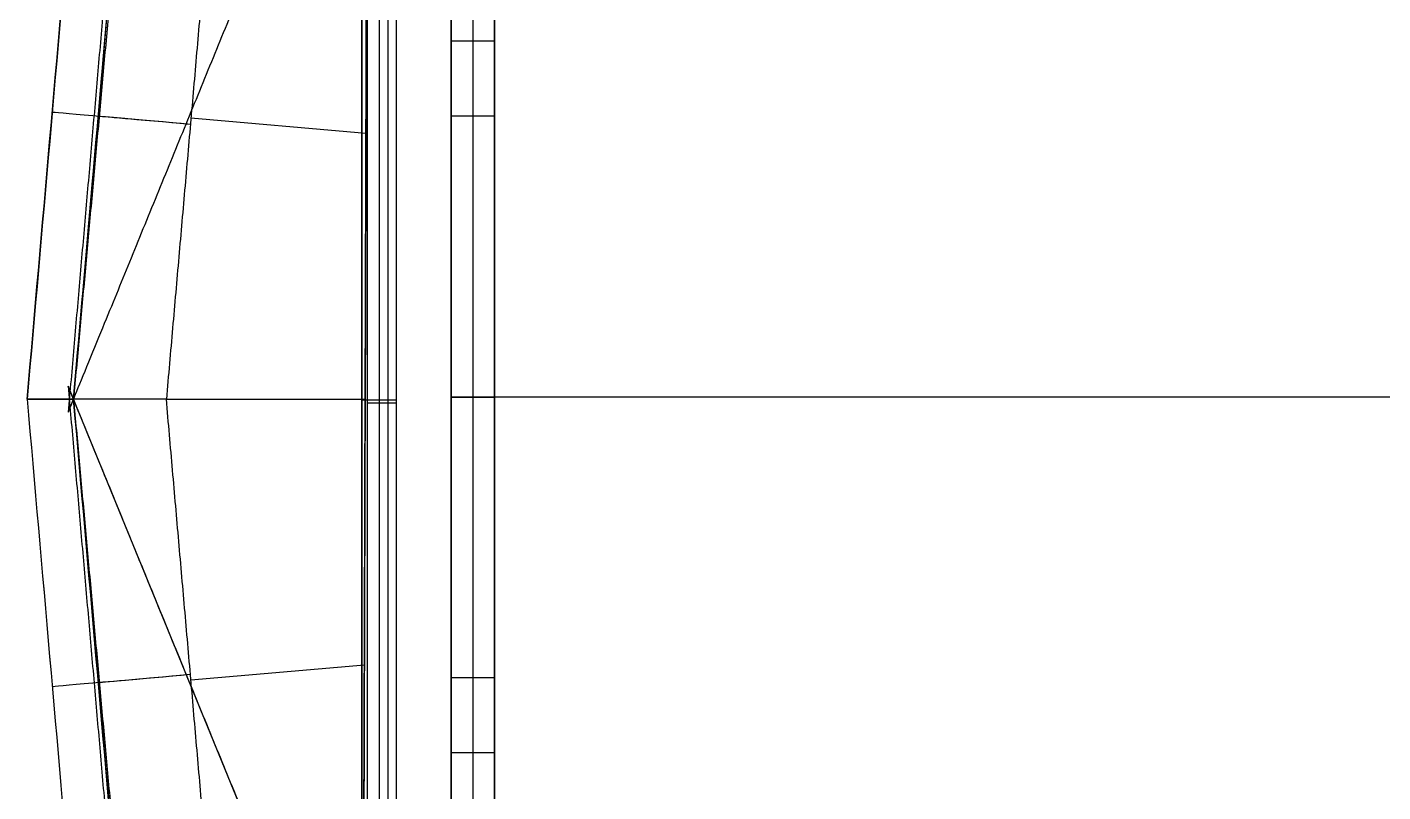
# Model space of a CAD drawing. Header units: millimetres. Extents: x -24510 to 1389, y 0 to 2011.
# Drawn here: x -24509.7 to -24275.1, y 1423 to 1555.3 of the extents above; entities that cross this region are included whole.
import ezdxf

# ---------------------------------------------------------------- set-up
doc = ezdxf.new("R2010")
doc.units = ezdxf.units.MM
doc.header["$MEASUREMENT"] = 0
doc.layers.add('Domyślny', color=7, linetype='Continuous', true_color=0x000000)
doc.layers.add('Warstwa 03', color=252, linetype='Continuous', true_color=0x696969)

msp = doc.modelspace()

# ---------------------------------------------------------------- linework, layer by layer
at = {"layer": 'Domyślny'}
for p, q in [((-24436.32, 1491.32, 1440.46), (-24436.32, 1491.32, 1433.7)), ((-24436.32, 1491.32, 1930.48), (-24428.84, 1491.32, 1930.48)), ((-24436.32, 1491.32, 1930.48), (-24428.84, 1491.32, 1930.48)), ((-24436.32, 1491.32, 1440.46), (-24436.32, 1491.32, 1433.7))]:
    msp.add_line(p, q, dxfattribs=at)
for points in [[(-24486.18, 1661.78, 1418.48), (-24493.92, 1576.36, 1418.48), (-24501.66, 1490.95, 1418.48)], [(-24486.18, 1661.78, 1422.48), (-24493.92, 1576.36, 1422.48), (-24501.66, 1490.95, 1422.48)], [(-24436.32, 1329.29, 1930.48), (-24436.32, 1491.32, 1930.48), (-24436.32, 1653.35, 1930.48)], [(-24436.32, 1653.35, 1440.46), (-24436.32, 1491.32, 1440.46), (-24436.32, 1329.29, 1440.46)], [(-24436.32, 1653.35, 1616.74), (-24436.32, 1491.32, 1616.74), (-24436.32, 1329.29, 1616.74)], [(-24436.32, 1653.35, 1440.46), (-24436.32, 1491.32, 1440.46), (-24436.32, 1329.29, 1440.46)], [(-24436.32, 1653.35, 1433.7), (-24436.32, 1491.32, 1433.7), (-24436.32, 1329.29, 1433.7)], [(-24436.32, 1329.29, 1437.08), (-24436.32, 1491.32, 1437.08), (-24436.32, 1653.35, 1437.08)], [(-24436.32, 1332.85, 1930.48), (-24436.32, 1491.15, 1930.48), (-24436.32, 1649.46, 1930.48)], [(-24432.58, 1651.58, 1930.48), (-24432.58, 1491.32, 1930.48), (-24432.58, 1331.07, 1930.48)], [(-24432.58, 1649.46, 1930.48), (-24432.58, 1491.15, 1930.48), (-24432.58, 1332.85, 1930.48)], [(-24428.84, 1332.85, 1930.48), (-24428.84, 1491.32, 1930.48), (-24428.84, 1649.8, 1930.48)], [(-24428.84, 1649.8, 1440.46), (-24428.84, 1491.32, 1440.46), (-24428.84, 1332.85, 1440.46)], [(-24428.84, 1649.8, 1616.74), (-24428.84, 1491.32, 1616.74), (-24428.84, 1332.85, 1616.74)], [(-24428.84, 1332.85, 1930.48), (-24428.84, 1491.15, 1930.48), (-24428.84, 1649.46, 1930.48)], [(-24436.32, 1633.02, 1616.74), (-24436.32, 1491.15, 1616.74), (-24436.32, 1349.29, 1616.74)], [(-24428.84, 1633.02, 1616.74), (-24428.84, 1491.15, 1616.74), (-24428.84, 1349.29, 1616.74)], [(-24436.32, 1623.78, 1440.46), (-24436.32, 1491.15, 1440.46), (-24436.32, 1358.53, 1440.46)], [(-24436.32, 1623.78, 1440.46), (-24436.32, 1491.15, 1440.46), (-24436.32, 1358.53, 1440.46)], [(-24436.32, 1358.71, 1437.08), (-24436.32, 1491.15, 1437.08), (-24436.32, 1623.6, 1437.08)], [(-24428.84, 1623.78, 1440.46), (-24428.84, 1491.15, 1440.46), (-24428.84, 1358.53, 1440.46)], [(-24436.32, 1623.42, 1433.7), (-24436.32, 1491.15, 1433.7), (-24436.32, 1358.88, 1433.7)], [(-24428.84, 1552.89, 1862.78), (-24432.58, 1552.89, 1862.78), (-24436.32, 1552.89, 1862.78)], [(-24428.84, 1552.89, 1862.78), (-24432.58, 1552.89, 1862.78), (-24436.32, 1552.89, 1862.78)], [(-24436.32, 1442.71, 1845.86), (-24436.32, 1491.32, 1845.86), (-24436.32, 1539.93, 1845.86)], [(-24436.32, 1539.93, 1879.69), (-24436.32, 1491.32, 1879.69), (-24436.32, 1442.71, 1879.69)], [(-24428.84, 1539.93, 1845.86), (-24432.58, 1539.93, 1845.86), (-24436.32, 1539.93, 1845.86)], [(-24428.84, 1539.93, 1879.69), (-24432.58, 1539.93, 1879.69), (-24436.32, 1539.93, 1879.69)], [(-24436.32, 1442.71, 1845.86), (-24436.32, 1491.32, 1845.86), (-24436.32, 1539.93, 1845.86)], [(-24436.32, 1539.93, 1879.69), (-24436.32, 1491.32, 1879.69), (-24436.32, 1442.71, 1879.69)], [(-24428.84, 1539.93, 1845.86), (-24432.58, 1539.93, 1845.86), (-24436.32, 1539.93, 1845.86)], [(-24428.84, 1539.93, 1879.69), (-24432.58, 1539.93, 1879.69), (-24436.32, 1539.93, 1879.69)], [(-24428.84, 1442.71, 1845.86), (-24428.84, 1491.32, 1845.86), (-24428.84, 1539.93, 1845.86)], [(-24428.84, 1539.93, 1879.69), (-24428.84, 1491.32, 1879.69), (-24428.84, 1442.71, 1879.69)], [(-24428.84, 1442.71, 1845.86), (-24428.84, 1491.32, 1845.86), (-24428.84, 1539.93, 1845.86)], [(-24428.84, 1539.93, 1879.69), (-24428.84, 1491.32, 1879.69), (-24428.84, 1442.71, 1879.69)], [(-24501.66, 1490.95, 1418.48), (-24501.66, 1490.95, 1420.48), (-24501.66, 1490.95, 1422.48)], [(-24501.66, 1490.95, 1418.48), (-24493.89, 1405.53, 1418.48), (-24486.11, 1320.12, 1418.48)], [(-24501.66, 1490.95, 1422.48), (-24493.89, 1405.53, 1422.48), (-24486.11, 1320.12, 1422.48)], [(-24103.64, 1491.32, 1440.46), (-24269.98, 1491.32, 1440.46), (-24436.32, 1491.32, 1440.46)], [(-24103.64, 1491.32, 1433.7), (-24269.98, 1491.32, 1433.7), (-24436.32, 1491.32, 1433.7)], [(-24428.84, 1491.32, 1845.86), (-24432.58, 1491.32, 1845.86), (-24436.32, 1491.32, 1845.86)], [(-24428.84, 1491.32, 1879.69), (-24432.58, 1491.32, 1879.69), (-24436.32, 1491.32, 1879.69)], [(-24436.32, 1491.32, 1930.48), (-24436.32, 1491.32, 1905.09), (-24436.32, 1491.32, 1879.69)], [(-24436.32, 1491.32, 1845.86), (-24436.32, 1491.32, 1643.16), (-24436.32, 1491.32, 1440.46)], [(-24428.84, 1491.32, 1440.46), (-24432.58, 1491.32, 1440.46), (-24436.32, 1491.32, 1440.46)], [(-24436.32, 1491.32, 1930.48), (-24436.32, 1491.32, 1905.09), (-24436.32, 1491.32, 1879.69)], [(-24436.32, 1491.32, 1845.86), (-24436.32, 1491.32, 1643.16), (-24436.32, 1491.32, 1440.46)], [(-24428.84, 1491.32, 1845.86), (-24432.58, 1491.32, 1845.86), (-24436.32, 1491.32, 1845.86)], [(-24428.84, 1491.32, 1879.69), (-24432.58, 1491.32, 1879.69), (-24436.32, 1491.32, 1879.69)], [(-24428.84, 1491.32, 1440.46), (-24432.58, 1491.32, 1440.46), (-24436.32, 1491.32, 1440.46)], [(-24103.64, 1491.32, 1440.46), (-24269.98, 1491.32, 1440.46), (-24436.32, 1491.32, 1440.46)], [(-24103.64, 1491.32, 1433.7), (-24269.98, 1491.32, 1433.7), (-24436.32, 1491.32, 1433.7)], [(-24428.84, 1491.32, 1930.48), (-24428.84, 1491.32, 1905.09), (-24428.84, 1491.32, 1879.69)], [(-24428.84, 1491.32, 1845.86), (-24428.84, 1491.32, 1643.16), (-24428.84, 1491.32, 1440.46)], [(-24428.84, 1491.32, 1930.48), (-24428.84, 1491.32, 1905.09), (-24428.84, 1491.32, 1879.69)], [(-24428.84, 1491.32, 1845.86), (-24428.84, 1491.32, 1643.16), (-24428.84, 1491.32, 1440.46)], [(-24428.84, 1442.71, 1845.86), (-24432.58, 1442.71, 1845.86), (-24436.32, 1442.71, 1845.86)], [(-24428.84, 1442.71, 1879.69), (-24432.58, 1442.71, 1879.69), (-24436.32, 1442.71, 1879.69)], [(-24428.84, 1442.71, 1845.86), (-24432.58, 1442.71, 1845.86), (-24436.32, 1442.71, 1845.86)], [(-24428.84, 1442.71, 1879.69), (-24432.58, 1442.71, 1879.69), (-24436.32, 1442.71, 1879.69)], [(-24428.84, 1429.75, 1862.78), (-24432.58, 1429.75, 1862.78), (-24436.32, 1429.75, 1862.78)], [(-24428.84, 1429.75, 1862.78), (-24432.58, 1429.75, 1862.78), (-24436.32, 1429.75, 1862.78)]]:
    msp.add_open_spline(points, degree=2, dxfattribs=at)
for points, weights, knots in [([(-24436.32, 1539.93, 1845.86), (-24436.32, 1552.89, 1845.86), (-24436.32, 1552.89, 1862.78), (-24436.32, 1552.89, 1879.69), (-24436.32, 1539.93, 1879.69)], [0.999999860338, 0.707106851018, 1, 0.707106781187, 1], [150, 150, 150, 181.415923, 181.415923, 212.831853, 212.831853, 212.831853]), ([(-24436.32, 1539.93, 1845.86), (-24436.32, 1552.89, 1845.86), (-24436.32, 1552.89, 1862.78), (-24436.32, 1552.89, 1879.69), (-24436.32, 1539.93, 1879.69)], [0.999999860338, 0.707106851018, 1, 0.707106781187, 1], [150, 150, 150, 181.415923, 181.415923, 212.831853, 212.831853, 212.831853]), ([(-24428.84, 1539.93, 1845.86), (-24428.84, 1552.89, 1845.86), (-24428.84, 1552.89, 1862.78), (-24428.84, 1552.89, 1879.69), (-24428.84, 1539.93, 1879.69)], [0.999999860338, 0.707106851018, 1, 0.707106781187, 1], [150, 150, 150, 181.415923, 181.415923, 212.831853, 212.831853, 212.831853]), ([(-24428.84, 1539.93, 1845.86), (-24428.84, 1552.89, 1845.86), (-24428.84, 1552.89, 1862.78), (-24428.84, 1552.89, 1879.69), (-24428.84, 1539.93, 1879.69)], [0.999999860338, 0.707106851018, 1, 0.707106781187, 1], [150, 150, 150, 181.415923, 181.415923, 212.831853, 212.831853, 212.831853]), ([(-24436.32, 1442.71, 1879.69), (-24436.32, 1429.75, 1879.69), (-24436.32, 1429.75, 1862.78), (-24436.32, 1429.75, 1845.86), (-24436.32, 1442.71, 1845.86)], [0.999999860338, 0.707106851018, 1, 0.707106851018, 0.999999860338], [362.831853, 362.831853, 362.831853, 394.24778, 394.24778, 425.663706, 425.663706, 425.663706]), ([(-24436.32, 1442.71, 1879.69), (-24436.32, 1429.75, 1879.69), (-24436.32, 1429.75, 1862.78), (-24436.32, 1429.75, 1845.86), (-24436.32, 1442.71, 1845.86)], [0.999999860338, 0.707106851018, 1, 0.707106851018, 0.999999860338], [362.831853, 362.831853, 362.831853, 394.24778, 394.24778, 425.663706, 425.663706, 425.663706]), ([(-24428.84, 1442.71, 1879.69), (-24428.84, 1429.75, 1879.69), (-24428.84, 1429.75, 1862.78), (-24428.84, 1429.75, 1845.86), (-24428.84, 1442.71, 1845.86)], [0.999999860338, 0.707106851018, 1, 0.707106851018, 0.999999860338], [362.831853, 362.831853, 362.831853, 394.24778, 394.24778, 425.663706, 425.663706, 425.663706]), ([(-24428.84, 1442.71, 1879.69), (-24428.84, 1429.75, 1879.69), (-24428.84, 1429.75, 1862.78), (-24428.84, 1429.75, 1845.86), (-24428.84, 1442.71, 1845.86)], [0.999999860338, 0.707106851018, 1, 0.707106851018, 0.999999860338], [362.831853, 362.831853, 362.831853, 394.24778, 394.24778, 425.663706, 425.663706, 425.663706])]:
    msp.add_rational_spline(points, weights, degree=2, knots=knots, dxfattribs=at)
at = {"layer": 'Warstwa 03', "color": 252, "true_color": 0x878c8c}
for p, q in [((-24451.06, 1536.92, 1946.77), (-24481.35, 1539.57, 1946.77)), ((-24451.06, 1536.92, 1954.77), (-24481.35, 1539.57, 1954.77)), ((-24451.33, 1444.94, 1946.77), (-24481.35, 1442.31, 1946.77)), ((-24451.33, 1444.94, 1954.77), (-24481.35, 1442.31, 1954.77))]:
    msp.add_line(p, q, dxfattribs=at)
at = {"layer": 'Warstwa 03'}
for p, q in [((-24451.77, 1490.83, 1914.77), (-24445.77, 1490.83, 1914.77)), ((-24451.77, 1490.83, 1954.77), (-24450.77, 1490.83, 1954.77))]:
    msp.add_line(p, q, dxfattribs=at)
for points in [[(-24501.66, 1490.94), (-24502.6, 1493.22)], [(-24426.02, 1306.33), (-24501.66, 1490.94)]]:
    msp.add_lwpolyline(points, dxfattribs=at)
at = {"layer": 'Warstwa 03', "color": 252, "true_color": 0x878c8c, "extrusion": (0.087156, 0.996195, 0)}
for radius, start in [(24, 0.2364), (16, 0.1032)]:
    msp.add_arc((24522.37, 1930.77, -601.01), radius, start, 90, dxfattribs=at)
at = {"layer": 'Warstwa 03', "color": 252, "true_color": 0x878c8c, "extrusion": (-0.087156, 0.996195, 0)}
for radius, start in [(24, 0.2364), (16, 0.1032)]:
    msp.add_arc((24262.48, 1930.77, 3571.55), radius, start, 90, dxfattribs=at)
at = {"layer": 'Warstwa 03', "color": 252, "true_color": 0x878c8c}
for points, degree in [([(-24468.38, 1687.82, 1946.77), (-24476.99, 1589.38, 1946.77), (-24485.6, 1490.94, 1946.77)], 2), ([(-24468.38, 1687.82, 1954.77), (-24476.99, 1589.38, 1954.77), (-24485.6, 1490.94, 1954.77)], 2), ([(-24450.62, 1686.46, 1954.77), (-24450.81, 1621.29, 1954.77), (-24451, 1556.12, 1954.77), (-24451.2, 1490.94, 1954.77)], 3), ([(-24450.62, 1686.46, 1946.77), (-24450.81, 1621.29, 1946.77), (-24451, 1556.11, 1946.77), (-24451.19, 1490.94, 1946.77)], 3), ([(-24509.69, 1490.94, 1930.91), (-24504.5, 1550.34, 1930.86), (-24499.3, 1609.74, 1930.82), (-24494.1, 1669.13, 1930.77)], 3), ([(-24501.66, 1490.94, 1930.84), (-24499.14, 1519.74, 1930.81), (-24496.62, 1548.54, 1930.79), (-24494.1, 1577.35, 1930.77)], 3), ([(-24509.69, 1490.94, 1930.91), (-24504.5, 1431.55, 1930.86), (-24499.3, 1372.15, 1930.82), (-24494.1, 1312.75, 1930.77)], 3), ([(-24501.66, 1490.94, 1930.84), (-24499.14, 1462.14, 1930.81), (-24496.62, 1433.34, 1930.79), (-24494.1, 1404.54, 1930.77)], 3), ([(-24468.38, 1294.07, 1946.77), (-24476.99, 1392.51, 1946.77), (-24485.6, 1490.94, 1946.77)], 2), ([(-24468.38, 1294.07, 1954.77), (-24476.99, 1392.51, 1954.77), (-24485.6, 1490.94, 1954.77)], 2), ([(-24485.6, 1490.94, 1946.77), (-24474.13, 1490.94, 1946.77), (-24462.66, 1490.94, 1946.77), (-24451.19, 1490.94, 1946.77)], 3), ([(-24485.6, 1490.94, 1954.77), (-24474.13, 1490.94, 1954.77), (-24462.67, 1490.94, 1954.77), (-24451.2, 1490.94, 1954.77)], 3), ([(-24485.6, 1490.94, 1946.77), (-24474.13, 1490.94, 1946.77), (-24462.66, 1490.94, 1946.77), (-24451.19, 1490.94, 1946.77)], 3), ([(-24485.6, 1490.94, 1954.77), (-24474.13, 1490.94, 1954.77), (-24462.67, 1490.94, 1954.77), (-24451.2, 1490.94, 1954.77)], 3), ([(-24451.77, 1295.23, 1946.77), (-24451.58, 1360.47, 1946.77), (-24451.38, 1425.71, 1946.77), (-24451.19, 1490.94, 1946.77)], 3), ([(-24451.77, 1295.23, 1954.77), (-24451.58, 1360.47, 1954.77), (-24451.39, 1425.71, 1954.77), (-24451.2, 1490.94, 1954.77)], 3)]:
    msp.add_open_spline(points, degree=degree, dxfattribs=at)
at = {"layer": 'Warstwa 03'}
for points, degree in [([(-24451.77, 1295.23, 1914.77), (-24451.77, 1490.83, 1914.77), (-24451.77, 1686.42, 1914.77)], 2), ([(-24451.77, 1686.42, 1954.77), (-24451.77, 1490.83, 1954.77), (-24451.77, 1295.23, 1954.77)], 2), ([(-24451.77, 1295.23, 1934.77), (-24451.77, 1490.83, 1934.77), (-24451.77, 1686.42, 1934.77)], 2), ([(-24450.62, 1686.46, 1954.77), (-24450.91, 1588.7, 1954.77), (-24451.2, 1490.94, 1954.77)], 2), ([(-24451.19, 1490.94, 1946.77), (-24450.9, 1588.74, 1946.36), (-24450.61, 1686.54, 1945.94)], 2), ([(-24451.19, 1490.94, 1950.77), (-24450.91, 1588.72, 1950.56), (-24450.62, 1686.5, 1950.36)], 2), ([(-24450.77, 1295.23, 1954.77), (-24450.77, 1490.83, 1954.77), (-24450.77, 1686.42, 1954.77)], 2), ([(-24448.77, 1686.42, 1914.77), (-24448.77, 1490.83, 1914.77), (-24448.77, 1295.23, 1914.77)], 2), ([(-24447.24, 1295.23, 1953.31), (-24447.24, 1490.83, 1953.31), (-24447.24, 1686.42, 1953.31)], 2), ([(-24445.77, 1295.23, 1914.77), (-24445.77, 1490.83, 1914.77), (-24445.77, 1686.42, 1914.77)], 2), ([(-24445.77, 1295.23, 1949.77), (-24445.77, 1490.83, 1949.77), (-24445.77, 1686.42, 1949.77)], 2), ([(-24445.77, 1295.23, 1934.77), (-24445.77, 1490.83, 1934.77), (-24445.77, 1686.42, 1934.77)], 2), ([(-24494.09, 1669.32, 1130.52), (-24499.29, 1609.86, 1130.52), (-24504.49, 1550.4, 1130.52), (-24509.69, 1490.94, 1130.52)], 3), ([(-24494.09, 1669.32, 1930.52), (-24499.29, 1609.86, 1930.52), (-24504.49, 1550.4, 1930.52), (-24509.69, 1490.94, 1930.52)], 3), ([(-24486.91, 1668.76, 1130.52), (-24494.75, 1578.71, 1130.52), (-24502.59, 1488.67, 1130.52)], 2), ([(-24486.91, 1668.76, 1134.52), (-24494.75, 1578.71, 1134.52), (-24502.59, 1488.67, 1134.52)], 2), ([(-24501.66, 1490.94, 1130.52), (-24496.48, 1550.17, 1130.52), (-24491.3, 1609.4, 1130.52), (-24486.12, 1668.62, 1130.52)], 3), ([(-24501.66, 1490.94, 1930.52), (-24496.48, 1550.17, 1930.52), (-24491.3, 1609.4, 1930.52), (-24486.12, 1668.62, 1930.52)], 3), ([(-24502.6, 1493.22, 1130.52), (-24494.72, 1403.18, 1130.52), (-24486.84, 1313.14, 1130.52)], 2), ([(-24502.6, 1493.22, 1134.52), (-24494.72, 1403.18, 1134.52), (-24486.84, 1313.14, 1134.52)], 2), ([(-24502.6, 1493.22, 1130.52), (-24502.6, 1493.22, 1132.52), (-24502.6, 1493.22, 1134.52)], 2), ([(-24502.6, 1493.22, 1130.52), (-24494.72, 1403.18, 1130.52), (-24486.84, 1313.14, 1130.52)], 2), ([(-24502.6, 1493.22, 1130.52), (-24494.72, 1403.18, 1130.52), (-24486.84, 1313.14, 1130.52)], 2), ([(-24502.6, 1493.22, 1134.52), (-24494.72, 1403.18, 1134.52), (-24486.84, 1313.14, 1134.52)], 2), ([(-24502.6, 1493.22, 1130.52), (-24502.6, 1493.22, 1132.52), (-24502.6, 1493.22, 1134.52)], 2), ([(-24509.69, 1490.94, 1130.52), (-24509.69, 1490.94, 1530.52), (-24509.69, 1490.94, 1930.52)], 2), ([(-24509.69, 1490.94, 1930.52), (-24505.68, 1490.94, 1930.52), (-24501.66, 1490.94, 1930.52)], 2), ([(-24509.69, 1490.94, 1130.52), (-24505.68, 1490.94, 1130.52), (-24501.66, 1490.94, 1130.52)], 2), ([(-24509.69, 1490.94, 1130.52), (-24504.5, 1431.52, 1130.52), (-24499.3, 1372.1, 1130.52), (-24494.1, 1312.68, 1130.52)], 3), ([(-24509.69, 1490.94, 1930.52), (-24504.5, 1431.52, 1930.52), (-24499.3, 1372.1, 1930.52), (-24494.1, 1312.68, 1930.52)], 3), ([(-24486.13, 1313.38, 1130.52), (-24491.31, 1372.57, 1130.52), (-24496.49, 1431.76, 1130.52), (-24501.66, 1490.94, 1130.52)], 3), ([(-24486.13, 1313.38, 1930.52), (-24491.31, 1372.57, 1930.52), (-24496.49, 1431.76, 1930.52), (-24501.66, 1490.94, 1930.52)], 3), ([(-24501.66, 1490.94, 1930.52), (-24501.66, 1490.94, 1530.52), (-24501.66, 1490.94, 1130.52)], 2), ([(-24451.77, 1295.23, 1946.77), (-24451.48, 1393.09, 1946.77), (-24451.19, 1490.94, 1946.77)], 2), ([(-24451.2, 1490.94, 1954.77), (-24451.49, 1393.09, 1954.77), (-24451.77, 1295.23, 1954.77)], 2), ([(-24451.77, 1295.23, 1950.77), (-24451.48, 1393.09, 1950.77), (-24451.19, 1490.94, 1950.77)], 2), ([(-24451.77, 1490.83, 1954.77), (-24451.77, 1490.83, 1934.77), (-24451.77, 1490.83, 1914.77)], 2), ([(-24451.19, 1490.94, 1946.77), (-24451.19, 1490.94, 1950.77), (-24451.2, 1490.94, 1954.77)], 2), ([(-24451.2, 1490.94, 1954.77), (-24451.19, 1490.94, 1950.77), (-24451.19, 1490.94, 1946.77)], 2), ([(-24445.77, 1490.83, 1949.77), (-24445.77, 1490.83, 1932.27), (-24445.77, 1490.83, 1914.77)], 2), ([(-24502.59, 1488.67, 1130.52), (-24502.59, 1488.67, 1132.52), (-24502.59, 1488.67, 1134.52)], 2)]:
    msp.add_open_spline(points, degree=degree, dxfattribs=at)
for points, knots in [([(-24502.59, 1488.67, 1130.52), (-24502.13, 1489.81, 1130.52), (-24501.66, 1490.94, 1130.52), (-24463.88, 1583.27, 1130.52), (-24426.09, 1675.59, 1130.52)], [31.464126, 31.464126, 31.464126, 33.921278, 33.921278, 233.430712, 233.430712, 233.430712]), ([(-24502.59, 1488.67, 1134.52), (-24502.13, 1489.81, 1134.52), (-24501.66, 1490.94, 1134.52), (-24463.88, 1583.27, 1134.52), (-24426.09, 1675.59, 1134.52)], [31.464126, 31.464126, 31.464126, 33.921278, 33.921278, 233.430712, 233.430712, 233.430712]), ([(-24426.02, 1306.33, 1130.52), (-24463.84, 1398.64, 1130.52), (-24501.66, 1490.94, 1130.52), (-24502.13, 1492.08, 1130.52), (-24502.6, 1493.22, 1130.52)], [281.539749, 281.539749, 281.539749, 481.049183, 481.049183, 483.506335, 483.506335, 483.506335]), ([(-24426.02, 1306.33, 1134.52), (-24463.84, 1398.64, 1134.52), (-24501.66, 1490.94, 1134.52), (-24502.13, 1492.08, 1134.52), (-24502.6, 1493.22, 1134.52)], [281.539749, 281.539749, 281.539749, 481.049183, 481.049183, 483.506335, 483.506335, 483.506335]), ([(-24426.02, 1306.33, 1130.52), (-24463.84, 1398.64, 1130.52), (-24501.66, 1490.94, 1130.52), (-24502.13, 1492.08, 1130.52), (-24502.6, 1493.22, 1130.52)], [281.539749, 281.539749, 281.539749, 481.049183, 481.049183, 483.506335, 483.506335, 483.506335]), ([(-24426.02, 1306.33, 1134.52), (-24463.84, 1398.64, 1134.52), (-24501.66, 1490.94, 1134.52), (-24502.13, 1492.08, 1134.52), (-24502.6, 1493.22, 1134.52)], [281.539749, 281.539749, 281.539749, 481.049183, 481.049183, 483.506335, 483.506335, 483.506335])]:
    msp.add_open_spline(points, degree=2, knots=knots, dxfattribs=at)
at = {"layer": 'Warstwa 03', "color": 252, "true_color": 0x878c8c}
for points, knots in [([(-24485.6, 1490.94, 1954.77), (-24488.7, 1490.94, 1954.77), (-24491.77, 1490.94, 1954.18), (-24496.13, 1490.94, 1952.42), (-24497.56, 1490.94, 1951.67), (-24500.25, 1490.94, 1949.89), (-24501.5, 1490.94, 1948.88), (-24502.64, 1490.94, 1947.74), (-24503.78, 1490.94, 1946.61), (-24504.8, 1490.94, 1945.37), (-24506.57, 1490.94, 1942.69), (-24507.33, 1490.94, 1941.27), (-24508.54, 1490.94, 1938.3), (-24508.99, 1490.94, 1936.76), (-24509.55, 1490.94, 1933.77), (-24509.69, 1490.94, 1932.34), (-24509.69, 1490.94, 1930.91)], [0.379379, 0.379379, 0.379379, 0.379379, 9.695184, 9.695184, 14.531117, 14.531117, 19.3671, 19.3671, 19.3671, 24.184955, 24.184955, 29.002861, 29.002861, 33.820958, 33.820958, 38.124229, 38.124229, 38.124229, 38.124229]), ([(-24485.6, 1490.94, 1954.77), (-24488.7, 1490.94, 1954.77), (-24491.77, 1490.94, 1954.18), (-24496.13, 1490.94, 1952.42), (-24497.56, 1490.94, 1951.67), (-24500.25, 1490.94, 1949.89), (-24501.5, 1490.94, 1948.88), (-24502.64, 1490.94, 1947.74), (-24503.78, 1490.94, 1946.61), (-24504.8, 1490.94, 1945.37), (-24506.57, 1490.94, 1942.69), (-24507.33, 1490.94, 1941.27), (-24508.54, 1490.94, 1938.3), (-24508.99, 1490.94, 1936.76), (-24509.55, 1490.94, 1933.77), (-24509.69, 1490.94, 1932.34), (-24509.69, 1490.94, 1930.91)], [0.379379, 0.379379, 0.379379, 0.379379, 9.695184, 9.695184, 14.531117, 14.531117, 19.3671, 19.3671, 19.3671, 24.184955, 24.184955, 29.002861, 29.002861, 33.820958, 33.820958, 38.124229, 38.124229, 38.124229, 38.124229]), ([(-24485.6, 1490.94, 1946.77), (-24487.67, 1490.94, 1946.77), (-24489.71, 1490.94, 1946.37), (-24493.62, 1490.94, 1944.8), (-24495.44, 1490.94, 1943.6), (-24496.96, 1490.94, 1942.08), (-24498.48, 1490.94, 1940.57), (-24499.68, 1490.94, 1938.77), (-24500.89, 1490.94, 1935.79), (-24501.19, 1490.94, 1934.76), (-24501.57, 1490.94, 1932.76), (-24501.66, 1490.94, 1931.8), (-24501.66, 1490.94, 1930.84)], [0.253239, 0.253239, 0.253239, 0.253239, 6.471624, 6.471624, 12.943655, 12.943655, 12.943655, 19.391892, 19.391892, 22.607906, 22.607906, 25.505304, 25.505304, 25.505304, 25.505304]), ([(-24485.6, 1490.94, 1946.77), (-24487.67, 1490.94, 1946.77), (-24489.71, 1490.94, 1946.37), (-24493.62, 1490.94, 1944.8), (-24495.44, 1490.94, 1943.6), (-24496.96, 1490.94, 1942.08), (-24498.48, 1490.94, 1940.57), (-24499.68, 1490.94, 1938.77), (-24500.89, 1490.94, 1935.79), (-24501.19, 1490.94, 1934.76), (-24501.57, 1490.94, 1932.76), (-24501.66, 1490.94, 1931.8), (-24501.66, 1490.94, 1930.84)], [0.253239, 0.253239, 0.253239, 0.253239, 6.471624, 6.471624, 12.943655, 12.943655, 12.943655, 19.391892, 19.391892, 22.607906, 22.607906, 25.505304, 25.505304, 25.505304, 25.505304])]:
    msp.add_open_spline(points, degree=3, knots=knots, dxfattribs=at)
at = {"layer": 'Warstwa 03'}
msp.add_rational_spline([(-24450.77, 1490.29, 1954.77), (-24445.77, 1490.29, 1954.77), (-24445.77, 1490.29, 1949.77)], [1, 0.707106781187, 1], degree=2, dxfattribs=at)

doc.saveas('drawing.dxf')
